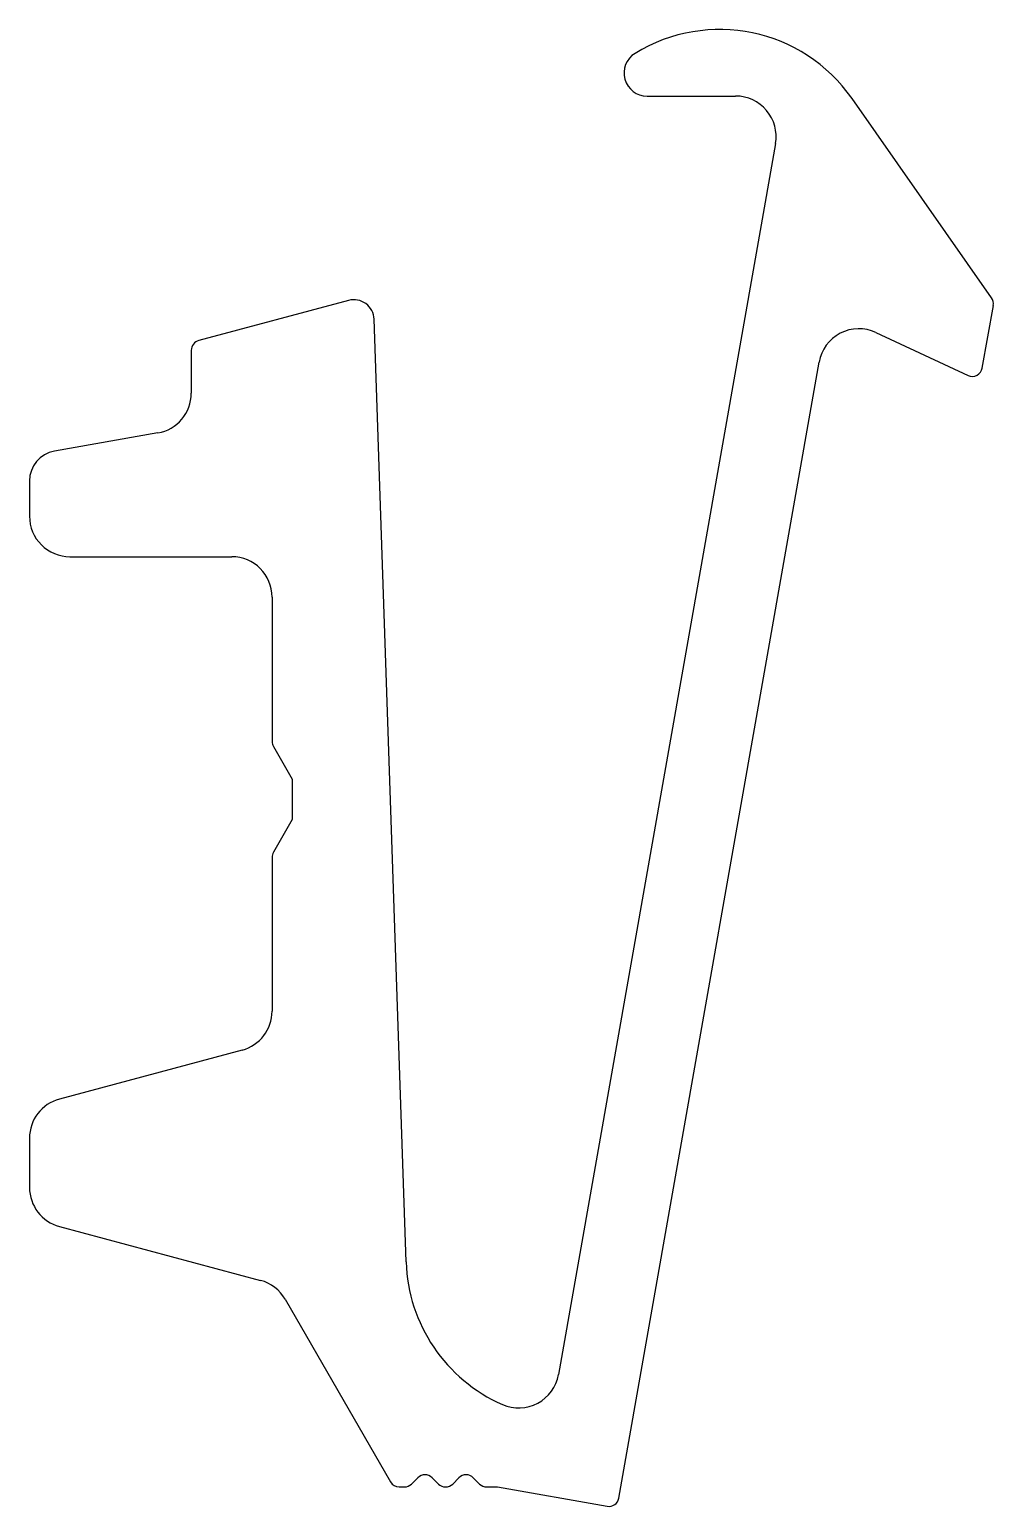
# Model space of a CAD drawing. Extents: x 2.8 to 26.6, y 1 to 37.6.
import ezdxf

# ---------------------------------------------------------------- set-up
doc = ezdxf.new("R2010")
doc.units = 0
doc.layers.get('0').update_dxf_attribs({"linetype": 'CONTINUOUS'})

msp = doc.modelspace()

# ---------------------------------------------------------------- linework, layer by layer
for p, q in [((18.055, 35.918), (20.246, 35.918)), ((26.577, 30.927), (23.124, 35.859)), ((21.232, 34.744), (15.866, 4.309)), ((10.675, 30.866), (6.968, 29.873)), ((26.346, 29.193), (26.619, 30.74)), ((12.094, 7.092), (11.304, 30.4)), ((23.716, 30.072), (25.994, 29.01)), ((6.782, 29.631), (6.782, 28.573)), ((17.358, 1.254), (22.31, 29.339)), ((5.956, 27.588), (3.402, 27.138)), ((2.782, 26.399), (2.782, 25.529)), ((3.783, 24.529), (7.782, 24.529)), ((8.782, 23.529), (8.782, 19.962)), ((8.816, 19.837), (9.282, 19.029)), ((9.282, 19.029), (9.282, 18.029)), ((9.282, 18.029), (8.816, 17.221)), ((8.782, 17.096), (8.782, 13.296)), ((8.041, 12.33), (3.523, 11.119)), ((2.782, 10.154), (2.782, 8.934)), ((3.524, 7.968), (8.495, 6.636)), ((9.103, 6.17), (11.71, 1.654)), ((11.927, 1.529), (12.053, 1.529)), ((12.23, 1.602), (12.385, 1.758)), ((12.739, 1.758), (12.894, 1.602)), ((13.248, 1.602), (13.404, 1.758)), ((13.757, 1.758), (13.913, 1.602)), ((14.089, 1.529), (14.36, 1.529)), ((14.36, 1.529), (17.068, 1.051))]:
    msp.add_line(p, q)
for centre, radius, start, end in [((19.849, 33.562), 4, 35.0426, 121.5153), ((18.055, 36.487), 0.569, 121.5153, 270), ((20.247, 34.918), 1, 350, 90.0771), ((10.804, 30.383), 0.5, 1.9415, 105), ((26.372, 30.784), 0.25, 350, 35), ((23.295, 29.166), 1, 65.0744, 170), ((7.032, 29.631), 0.25, 105, 180), ((26.1, 29.237), 0.25, 245, 350), ((5.782, 28.573), 1, 280, 0), ((3.532, 26.399), 0.75, 100.0389, 180), ((3.782, 25.529), 1, 180, 270.0171), ((7.782, 23.529), 1, 0, 90), ((9.032, 19.962), 0.25, 180, 210), ((9.032, 17.096), 0.25, 150, 180), ((7.782, 13.296), 1, 285, 0), ((3.782, 10.154), 1, 105.0497, 180), ((3.782, 8.934), 1, 180, 255.0308), ((16.092, 7.228), 4, 181.9415, 246.1962), ((8.237, 5.67), 1, 30, 75.0244), ((14.881, 4.483), 1, 246.1962, 350), ((12.562, 1.581), 0.25, 45, 135), ((13.58, 1.581), 0.25, 45, 135), ((11.927, 1.779), 0.25, 210, 270), ((12.053, 1.779), 0.25, 270, 315), ((13.071, 1.779), 0.25, 225, 315), ((14.089, 1.779), 0.25, 225, 270), ((17.111, 1.297), 0.25, 260, 350)]:
    msp.add_arc(centre, radius, start, end)

doc.saveas('drawing.dxf')
